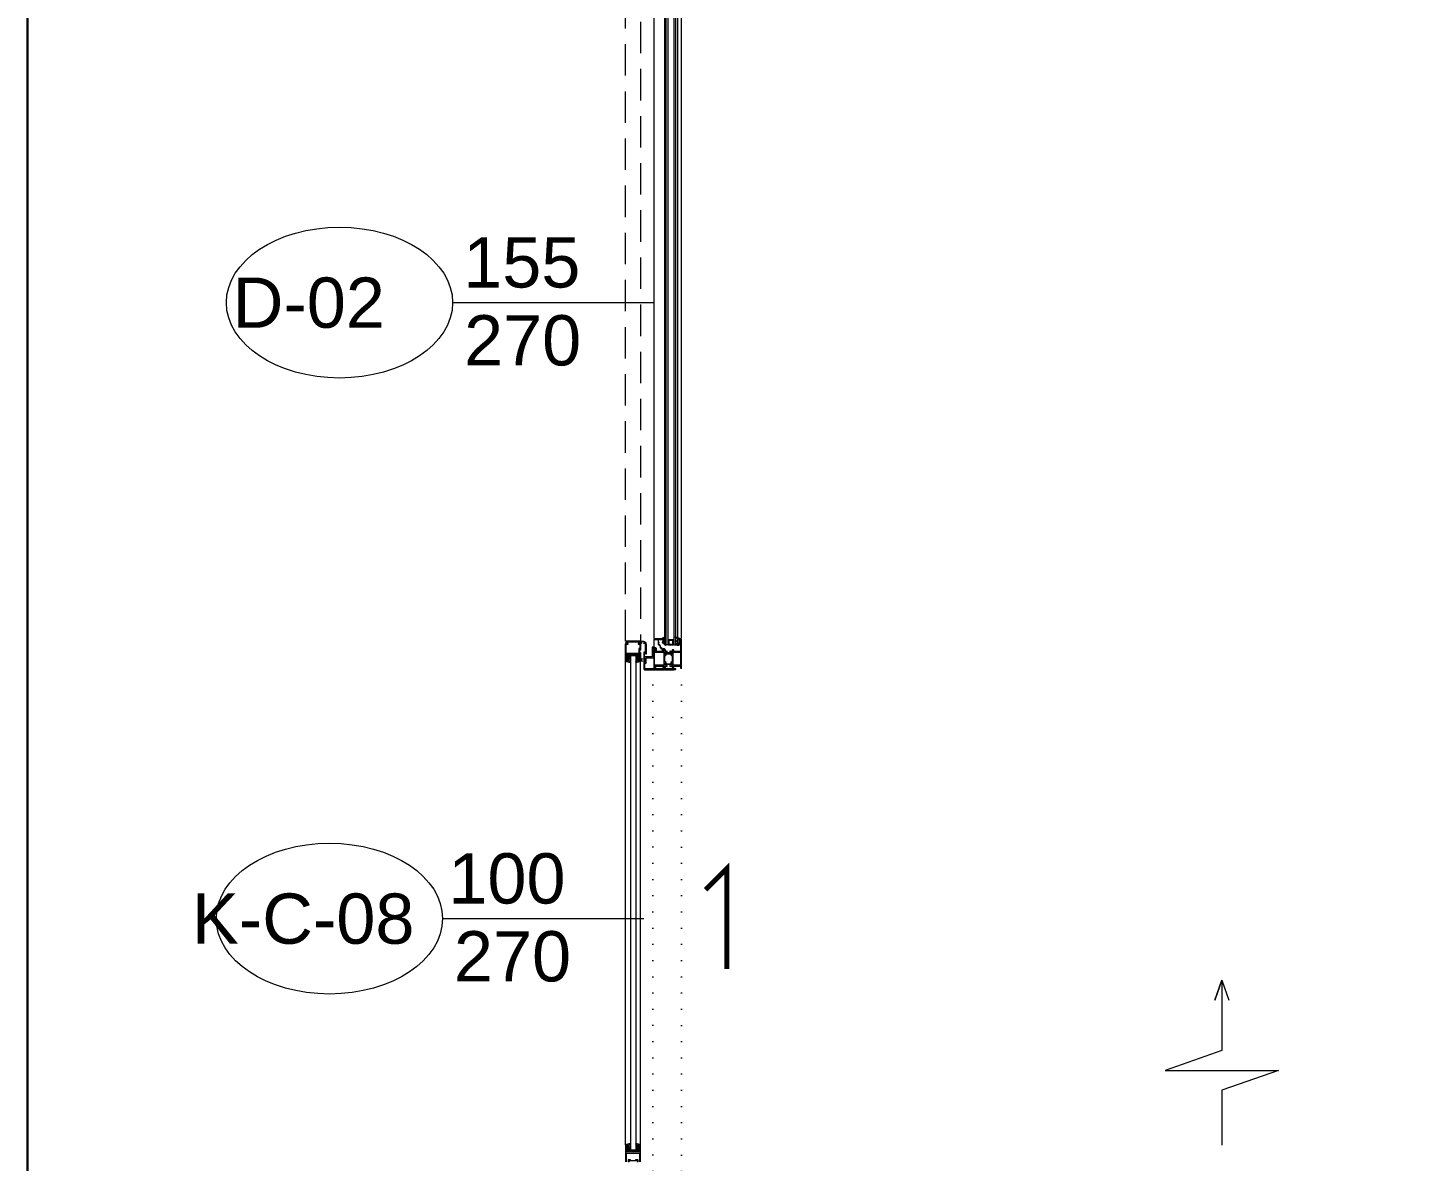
# Model space of a CAD drawing. Extents: x -1073 to 35213, y -1180 to 6950.
# Drawn here: x 2682.3 to 2957.3, y 765.4 to 990.9 of the extents above; entities that cross this region are included whole.
import ezdxf
from ezdxf.enums import TextEntityAlignment as Align
from ezdxf.xclip import XClip

# ---------------------------------------------------------------- set-up
doc = ezdxf.new("R2010")
doc.units = 0
doc.header["$LTSCALE"] = 25
doc.header["$XCLIPFRAME"] = 0
doc.linetypes.add('DOT2', pattern=[0.125, 0, -0.125])
doc.linetypes.add('HIDDEN', pattern=[0.375, 0.25, -0.125])
doc.layers.get('0').update_dxf_attribs({"color": 9, "lineweight": 9})
for name, color, linetype, lineweight in [('06D', 9, 'Continuous', 9), ('09', 9, 'Continuous', 9), ('10', 9, 'Continuous', 9), ('15', 9, 'Continuous', 9), ('20', 9, 'DOT2', 9), ('22', 8, 'Continuous', 9), ('32-ekipman', 8, 'Continuous', 9), ('DATA TAVAN', 160, 'Continuous', 30)]:
    doc.layers.add(name, color=color, linetype=linetype, lineweight=lineweight)
doc.styles.add('Arial', font='arial.ttf', dxfattribs={"height": 2.5})

# ---------------------------------------------------------------- blocks, each defined once
blk = doc.blocks.new('0_doorno')
blk.add_lwpolyline([(4.5, 0), (12.5, 0)])
blk.add_ellipse((0, 0), major_axis=(-4.5, 0), ratio=0.666667)
at = {"style": 'Arial'}
blk.add_attdef('YUKSEKLIK', text='', height=2, dxfattribs=at).set_placement((5, 5.9), align=Align.TOP_LEFT)
blk.add_attdef('KAPINO', text='', height=1.4, dxfattribs=at).set_placement((-0.019, -0.035), align=Align.MIDDLE)
blk.add_attdef('GENISLIK', text='', height=2, dxfattribs=at).set_placement((5, -1.895), align=Align.BOTTOM_LEFT)
blk = doc.blocks.new('HHIMA10-DERECHA$0$JUHI08')
blk.add_lwpolyline([(27, 9.7, -0.414214), (26.8, 9.5), (26, 9.5), (26, 8.5), (27, 8.5), (26, 6), (26, 0), (23.5, -2.5), (22, -2.5), (21.5, -3), (21, -2.5), (20.5, -2.5), (20, -3), (19.5, -2.5), (19, -2.5), (18.5, -3), (18, -2.5), (17.5, -2.5), (17, -3), (16.5, -2.5), (14.3, -2.5, -0.377964), (11.7, -2.5), (7.5, -2.5), (7, -3), (6.5, -2.5), (2.5, -2.5), (0, 0), (0, 6), (-1, 8.5), (0, 8.5), (0, 9.5), (-0.8, 9.5, -0.414214), (-1, 9.7), (-1, 9.9, -0.339454), (0.1, 11.4), (7.1, 13.5, -1), (7.5, 12.1), (7.1, 12, 0.330788), (5, 9.2), (5, 7.5), (6.9, 5.6, -1), (6.2, 5), (5, 6.2), (5, 3.5), (6.9, 1.6, -1), (6.2, 1), (5, 2.2), (5, -1), (11.7, -1, 0.377964), (14.3, -1), (21, -1), (21, 2.2), (19.8, 1, -1), (19.1, 1.6), (21, 3.5), (21, 6.2), (19.8, 5, -1), (19.1, 5.6), (21, 7.5), (21, 9.2, 0.330788), (18.9, 12), (18.5, 12.1, -1), (18.9, 13.5), (25.9, 11.4, -0.339454), (27, 9.9)], format="xyb", close=True)
for points in [[(3.5, 8), (3.5, 11), (1.5, 10.5), (1.5, 8)], [(3.5, 3.8), (3.5, 6.8), (1.5, 6.8), (1.5, 3.8)], [(2.5, -0.5), (3.5, -0.5), (3.5, 2.5), (1.5, 2.5), (1.5, 0.5)], [(22.5, 11), (22.5, 8), (24.5, 8), (24.5, 10.5)], [(22.5, 6.8), (22.5, 3.8), (24.5, 3.8), (24.5, 6.8)], [(24.5, 0.5), (23.5, -0.5), (22.5, -0.5), (22.5, 2.5), (24.5, 2.5)]]:
    blk.add_lwpolyline(points, close=True)
blk = doc.blocks.new('AST55M13', base_point=(-120.6, -64.2))
at = {"linetype": 'Continuous'}
for points in [[(-120.6, -63.9), (-120.6, -24.599998), (-120.6, 14.700005, -0.414209), (-120.3, 15), (-115.899996, 15, -0.41421), (-115.6, 14.7), (-115.6, 12.699992, -0.41421), (-116.3, 12, -0.414214), (-116.6, 12.3), (-116.6, 13.1, 0.414214), (-117.1, 13.6), (-118.5, 13.6, 0.414214), (-119, 13.1), (-119, 6.399992, 0.414209), (-118.5, 5.9), (-117.099986, 5.9, 0.414205), (-116.6, 6.4), (-116.6, 7.20001, -0.414204), (-116.3, 7.5, -0.414214), (-115.6, 6.8), (-115.6, 3.7, -0.414214), (-116.1, 3.2), (-116.3, 3.2, -0.414214), (-116.6, 3.5), (-116.6, 4.2, 0.414214), (-116.9, 4.5), (-119, 4.5), (-119, -8.961104, 0.425432), (-117.96186, -9.960376), (-105.788552, -9.511013, 0.403077), (-105.5, -9.211232), (-105.5, -8, -0.414214), (-104.3, -6.8), (-103.392821, -6.8, -0.372826), (-102.403076, -7.657148, -0.456845), (-102.7, -8), (-104, -8, 0.414214), (-104.3, -8.3), (-104.3, -9.700012, 0.414202), (-104, -10), (-100.946604, -10), (-98.338437, -9.302068, -0.70008), (-97.584089, -10.379782), (-97.709916, -10.559482), (-99.43897, -12.27067, -0.607471), (-100.039661, -12.112259, 0.283637), (-100.258255, -11.885421), (-102.095283, -11.393179, 1.229391), (-102.4, -11.895399), (-102.4, -16.105016, 0.585524), (-101.943697, -16.361081), (-100.001669, -15.175658, -0.713652), (-99.56466, -15.537556), (-100.36784, -17.668029, -0.16709), (-100.492251, -17.818266), (-102.4, -18.982765), (-102.4, -30.217235), (-100.492251, -31.381734, -0.16709), (-100.36784, -31.531971), (-99.564658, -33.662449, -0.713657), (-100.001677, -34.024337), (-101.943707, -32.838913, 0.585511), (-102.4, -33.094985), (-102.4, -37.304601, 1.229391), (-102.095283, -37.806821), (-100.258255, -37.314579, 0.283637), (-100.039661, -37.087741, -0.607471), (-99.43897, -36.92933), (-97.709916, -38.640518), (-97.584089, -38.820218, -0.700084), (-98.338445, -39.89793), (-100.946604, -39.2), (-104.000005, -39.2, 0.414209), (-104.3, -39.5), (-104.3, -40.900004, 0.41421), (-104, -41.2), (-102.699997, -41.2, -0.456841), (-102.403076, -41.542851, -0.372826), (-103.39282, -42.4), (-104.3, -42.4, -0.414214), (-105.5, -41.2), (-105.5, -39.988768, 0.403083), (-105.788558, -39.688986), (-117.96186, -39.239624, 0.425432), (-119, -40.238896), (-119, -53.7), (-116.9, -53.7, 0.414214), (-116.6, -53.4), (-116.6, -52.69999, -0.414204), (-116.3, -52.4), (-116.09999, -52.4, -0.414208), (-115.6, -52.9), (-115.6, -56.000007, -0.414213), (-116.300007, -56.7, -0.414207), (-116.6, -56.4), (-116.6, -55.599986, 0.414205), (-117.1, -55.1), (-118.500008, -55.1, 0.414209), (-119, -55.6), (-119, -62.3, 0.414214), (-118.5, -62.8), (-117.1, -62.8, 0.414214), (-116.6, -62.3), (-116.6, -61.499993, -0.414207), (-116.3, -61.2, -0.414214), (-115.6, -61.9), (-115.6, -63.900008, -0.414206), (-115.9, -64.2), (-120.300006, -64.2, -0.414208), (-120.6, -63.9)], [(-99.249717, -12.903653), (-90.785616, -12.903653, 0.131652), (-90.285616, -12.769679), (-88.422218, -11.693846, -0.131652), (-88.272218, -11.653653), (-88.017666, -11.653653, -0.414214), (-87.717666, -11.953653), (-87.717666, -15.553653, -0.414214), (-88.017666, -15.853653), (-88.272218, -15.853653, -0.131646), (-88.422211, -15.813465), (-90.285616, -14.737628, 0.131652), (-90.785616, -14.603653), (-99.249717, -14.603653, 0.131652), (-99.749717, -14.737628), (-101.613115, -15.813461, -0.131646), (-101.763107, -15.853653), (-102.017666, -15.853653, -0.414205), (-102.317666, -15.553662), (-102.317666, -11.953653, -0.414205), (-102.017675, -11.653653), (-101.763115, -11.653653, -0.131652), (-101.613115, -11.693846), (-99.749717, -12.769679, 0.131652), (-99.249717, -12.903653)], [(-85.3, -10), (-81.1, -10), (-76.9, -10), (-76.6, -10.3), (-76.3, -10), (-67.9, -10, 0.414205), (-67.6, -9.700009), (-67.6, -8.491608, -0.365977), (-67.35, -8.195804, 0.365977), (-67.1, -7.9), (-67.1, -6.8, 0.414195), (-67.399981, -6.5), (-68.3, -6.5, 0.36597), (-68.595803, -6.749993, -0.366034), (-68.89166, -7), (-69.3, -7, -0.414202), (-69.6, -6.700012), (-69.6, -6.5, -0.414214), (-68.1, -5), (-65.9, -5, -0.414207), (-65.6, -5.299994), (-65.6, -43.9, -0.414201), (-65.899987, -44.2), (-68.1, -44.2, -0.414214), (-69.6, -42.7), (-69.6, -42.5, -0.414207), (-69.300007, -42.2), (-68.891668, -42.2, -0.366034), (-68.595804, -42.45, 0.365977), (-68.3, -42.7), (-67.4, -42.7, 0.414206), (-67.1, -42.400008), (-67.1, -41.3, 0.365977), (-67.35, -41.004196, -0.365977), (-67.6, -40.708392), (-67.6, -39.5, 0.4142), (-67.899986, -39.2), (-76.3, -39.2), (-76.6, -38.9), (-76.9, -39.2), (-85.3, -39.2, 0.4142), (-85.6, -39.499986), (-85.6, -40.708392, -0.365977), (-85.85, -41.004196, 0.365977), (-86.1, -41.3), (-86.1, -42.4, 0.414199), (-85.800015, -42.7), (-84.9, -42.7, 0.365977), (-84.604196, -42.45, -0.366034), (-84.308332, -42.2), (-83.9, -42.2, -0.414214), (-83.6, -42.5), (-83.6, -42.7, -0.414214), (-85.1, -44.2), (-86.8, -44.2, -0.414214), (-87.6, -43.4), (-87.6, -42.7, 0.414205), (-87.899991, -42.4), (-88.10718, -42.4, -0.372825), (-89.096923, -41.542857, -0.45685), (-88.8, -41.2), (-87.9, -41.2, 0.414198), (-87.6, -40.900016), (-87.6, -39.5, 0.414214), (-87.9, -39.2), (-89.053396, -39.2), (-91.661555, -39.89793, -0.700084), (-92.415911, -38.820218), (-92.290084, -38.640518), (-90.56103, -36.92933, -0.607471), (-89.960339, -37.087741, 0.283637), (-89.741745, -37.314579), (-87.904717, -37.806821, 1.229391), (-87.6, -37.304601), (-87.6, -33.094984, 0.585516), (-88.056297, -32.838916), (-89.998323, -34.024337, -0.713656), (-90.435343, -33.66245), (-89.63216, -31.531971, -0.241095), (-89.507749, -31.381734), (-87.6, -30.217235), (-87.6, -18.982765), (-89.507749, -17.818266, -0.167084), (-89.632158, -17.668036), (-90.43534, -15.537556, -0.713656), (-89.998329, -15.17566), (-88.056303, -16.361081, 0.585518), (-87.6, -16.105021), (-87.6, -11.895399, 1.229391), (-87.904717, -11.393179), (-89.741745, -11.885421, 0.283637), (-89.960339, -12.112259, -0.607471), (-90.56103, -12.27067), (-92.290084, -10.559482), (-92.415911, -10.379782, -0.700084), (-91.661555, -9.30207), (-89.053396, -10), (-87.9, -10, 0.414206), (-87.6, -9.700008), (-87.6, -8.3, 0.414206), (-87.899992, -8), (-88.8, -8, -0.456844), (-89.096924, -7.657149, -0.372825), (-88.107186, -6.8), (-87.9, -6.8, 0.414214), (-87.6, -6.5), (-87.6, -5.800024, -0.414222), (-86.8, -5), (-85.1, -5, -0.414214), (-83.6, -6.5), (-83.6, -6.7, -0.414201), (-83.899987, -7), (-84.308332, -7, -0.366034), (-84.604196, -6.75, 0.365977), (-84.9, -6.5), (-85.8, -6.5, 0.414199), (-86.1, -6.799985), (-86.1, -7.9, 0.365977), (-85.85, -8.195804, -0.365977), (-85.6, -8.491608), (-85.6, -9.7, 0.414214), (-85.3, -10)], [(-99.249717, -36.296347), (-90.785616, -36.296347, -0.131652), (-90.285616, -36.430321), (-88.422218, -37.506154, 0.131643), (-88.272229, -37.546347), (-88.017666, -37.546347, 0.414214), (-87.717666, -37.246347), (-87.717666, -33.646347, 0.414214), (-88.017666, -33.346347), (-88.272218, -33.346347, 0.131652), (-88.422218, -33.386539), (-90.285616, -34.462372, -0.131652), (-90.785616, -34.596347), (-99.249717, -34.596347, -0.131652), (-99.749717, -34.462372), (-101.613115, -33.386539, 0.131652), (-101.763115, -33.346347), (-102.017666, -33.346347, 0.414205), (-102.317666, -33.646338), (-102.317666, -37.246347, 0.414205), (-102.017675, -37.546347), (-101.763115, -37.546347, 0.131649), (-101.613118, -37.506156), (-99.749717, -36.430321, -0.131652), (-99.249717, -36.296347)]]:
    blk.add_lwpolyline(points, format="xyb", close=True, dxfattribs=at)
for points in [[(-119, -24.6), (-119, -37.6), (-104.1, -37.6), (-104.1, -11.6), (-119, -11.6), (-119, -24.6)], [(-76.55, -11.6), (-85.9, -11.6), (-85.9, -37.6), (-67.2, -37.6), (-67.2, -11.6), (-76.55, -11.6)]]:
    blk.add_lwpolyline(points, close=True, dxfattribs=at)
blk = doc.blocks.new('AS25G13', base_point=(534.475891, 569.218076))
at = {"linetype": 'Continuous'}
blk.add_lwpolyline([(554.475892, 593.818076), (554.475892, 574.618076, -0.414213), (554.175891, 574.318077), (553.575892, 574.318076, -0.414213), (553.275891, 574.618077), (553.275892, 574.818076), (550.275892, 574.818076), (550.275892, 572.118076), (550.625892, 571.916004, -0.414213), (550.735699, 571.506195), (549.749855, 569.798664, -0.767327), (549.075893, 569.979252), (549.075892, 575.018076, -0.414213), (550.075891, 576.018077), (552.775892, 576.018076, 0.414213), (553.275892, 576.518077), (553.275892, 592.418076, 0.414213), (552.775892, 592.918077), (546.871944, 592.918076, 0.414213), (545.871944, 591.918078), (545.871944, 584.702506, -0.236642), (544.585327, 582.137556, 0.18958), (541.498237, 577.158525, -0.197358), (540.185462, 575.110574), (538.643454, 574.030849, 0.244575), (537.875891, 572.556375), (537.875892, 569.763782, -0.767327), (536.857591, 569.490929), (535.716084, 571.468076, -0.577351), (535.975892, 571.918076), (536.675892, 571.918076), (536.675892, 572.556375, -0.244575), (537.955162, 575.013831), (539.49717, 576.093557, 0.197358), (540.317654, 577.373526, -0.18958), (543.867808, 583.099413, 0.236642), (544.671943, 584.702506), (544.671944, 585.818076, 0.414213), (544.371944, 586.118076), (543.971944, 586.118076, -0.414213), (543.671943, 586.418077), (543.671944, 586.818076, -0.414213), (543.971944, 587.118076), (544.171944, 587.118076, 0.414213), (544.671944, 587.618077), (544.671944, 591.918076, 0.414213), (543.671945, 592.918077), (536.175892, 592.918076, 0.41421), (535.675892, 592.418082), (535.675892, 591.901674, 0.127549), (535.764127, 591.561462, -0.098841), (537.104101, 587.384163, 0.366972), (537.386354, 587.117731, -0.399303), (537.671943, 586.818828), (537.671944, 586.418076, -0.414213), (537.371943, 586.118077), (536.46398, 586.118076, -0.400156), (535.964546, 586.594267, 0.114883), (534.725891, 590.959305, -0.126996), (534.475891, 591.927552), (534.475892, 593.818076, -0.414213), (534.775892, 594.118076), (554.175892, 594.118076, -0.414213), (554.475892, 593.818076)], format="xyb", close=True, dxfattribs=at)
blk = doc.blocks.new('AS01_16_02', base_point=(27.384856, 2.668764))
at = {"color": 0, "linetype": 'Continuous'}
for points in [[(21.277248, -1.392543, -0.892559), (21.744295, -0.515583), (24.521509, -1.857477, 0.502534), (24.860099, -2.298316, 0.502534), (25.184856, -1.847189), (25.184856, 1.7, 0.155072), (24.261958, 3.275501), (20.430427, 5.552607, -0.865076), (21.019614, 6.583639), (28.412964, 3.675712, -0.696768), (28.399147, 3.019187), (27.721583, 2.785098, 0.319818), (27.384856, 2.312508), (27.384856, 0.05, 0.414214), (27.684856, -0.25), (28.08642, -0.25, 0.396012), (28.385833, 0.03125, -0.682513), (29.272546, 0.315748), (30.127622, -0.734156, -0.172553), (30.284856, -1.176202), (30.284856, -3.723798, -0.172553), (30.127622, -4.165844), (29.272546, -5.215748, -0.682513), (28.385833, -4.93125, 0.396012), (28.08642, -4.65), (27.684856, -4.65, 0.414214), (27.384856, -4.95), (27.384856, -10.2, -0.414214), (27.084856, -10.5), (25.297074, -10.5, -0.18412), (24.964264, -10.373145), (21.227908, -7.040675, -0.881574), (21.79023, -6.223317), (24.51762, -8.055238, 1.121155), (25.184856, -8.202566), (25.184856, -4.921445, 0.698065), (24.633969, -4.152563), (21.277248, -1.392543)], [(27.72879, -3.456066, 0.198912), (27.834856, -3.5), (28.734856, -3.5, 0.414214), (28.884856, -3.35), (28.884856, -1.55, 0.414214), (28.734856, -1.4), (27.834856, -1.4, 0.414214), (27.684856, -1.55), (27.684856, -3.35, 0.198912), (27.72879, -3.456066)]]:
    blk.add_lwpolyline(points, format="xyb", close=True, dxfattribs=at)
blk = doc.blocks.new('p-kayar kapı tek kanat')
for p, q in [((107.83, -3.54), (107.42, -3.54)), ((107.42, -3.54), (107.51, -4.17)), ((107.72, -4.17), (107.83, -3.54))]:
    blk.add_line(p, q)
at = {"linetype": 'Continuous'}
for p, q in [((110.81, -8.29), (110.7, -8.19)), ((110.78, -8.3), (111.11, -8)), ((110.99, -8.26), (110.82, -8.11)), ((111.18, -8.25), (110.96, -8.04)), ((111.03, -8.26), (111.36, -7.96)), ((111.39, -8.24), (111.12, -7.99)), ((111.26, -8.24), (111.53, -8)), ((111.6, -8.24), (111.29, -7.96)), ((111.48, -7.98), (111.5, -7.99)), ((111.48, -8.24), (111.74, -8)), ((111.5, -7.99), (111.5, -7.99)), ((111.84, -8.27), (111.55, -8)), ((111.55, -8), (111.81, -8)), ((111.68, -8.25), (112.04, -7.92)), ((112.09, -8.31), (111.76, -8)), ((111.84, -7.97), (111.84, -7.77)), ((111.84, -7.91), (111.98, -7.78)), ((112.38, -8.37), (111.84, -7.88)), ((111.87, -7.75), (111.91, -7.75)), ((111.87, -8.27), (112.11, -8.05)), ((112.01, -7.84), (111.9, -7.75)), ((112.05, -8.3), (112.2, -8.16)), ((110.66, -8.35), (110.59, -8.29)), ((110.6, -8.4), (110.59, -8.4)), ((110.79, -8.83), (110.64, -8.98)), ((110.64, -8.98), (110.64, -9.82)), ((110.64, -9.82), (110.79, -9.97)), ((111.64, -8.83), (110.79, -8.83)), ((110.89, -8.98), (110.79, -9.08)), ((110.79, -9.08), (110.79, -9.72)), ((110.79, -9.72), (110.89, -9.82)), ((110.79, -9.97), (111.64, -9.97)), ((111.49, -8.98), (110.89, -8.98)), ((110.89, -9.82), (111.49, -9.82)), ((111.49, -9.82), (111.49, -8.98)), ((111.64, -9.97), (111.64, -8.83)), ((112.22, -8.33), (112.31, -8.25)), ((112.39, -8.37), (112.44, -8.33))]:
    blk.add_line(p, q, dxfattribs=at)
blk.add_lwpolyline([(7.84, -1.1), (8.03, -1.3), (8.03, -2.55), (7.84, -2.75)])
at = {"ltscale": 1000}
for points in [[(7.75, -1.05), (8.05, -1.05), (8.05, -1.35, 0.414214), (8.1, -1.4), (8.15, -1.4, 0.414214), (8.2, -1.35), (8.2, -1.21), (8.17, -1.18), (8.2, -1.15), (8.2, -1, 0.414214), (8.1, -0.9), (7.8, -0.9, -0.414214)], [(7.79, -0.6), (9.45, -0.6, -0.414214), (9.55, -0.7), (9.55, -3.1, -0.414214), (9.45, -3.2), (7.79, -3.2, -0.136106)], [(7.8, -2.9), (8.1, -2.9, 0.414214), (8.2, -2.8), (8.2, -2.45, 0.414214), (8.15, -2.4), (8.1, -2.4, 0.414214), (8.05, -2.45), (8.05, -2.75), (7.75, -2.75)], [(7.79, -3.4), (11.2, -3.4), (11.2, -3.2, 0.414214), (11.1, -3.1), (11, -3.1), (11, -3.2, -0.414214), (10.95, -3.25), (10.5, -3.25), (10.5, -3.2, 0.414214), (10.4, -3.1), (10.3, -3.1), (10.3, -3.2, -0.414214), (10.25, -3.25), (9.85, -3.25, -0.414214), (9.8, -3.2), (9.8, -0.6, -0.414214), (9.85, -0.55), (10.25, -0.55, -0.414214), (10.3, -0.6), (10.3, -0.7), (10.4, -0.7, 0.414214), (10.5, -0.6), (10.5, -0.55), (10.95, -0.55, -0.414214), (11, -0.6), (11, -0.7), (11.1, -0.7, 0.414214), (11.2, -0.6), (11.2, -0.4), (7.79, -0.4, 0.365977)]]:
    blk.add_lwpolyline(points, format="xyb", dxfattribs=at)
for points in [[(107.37, -0.6), (107.37, -0.4), (110.77, -0.4, -0.414214), (111.37, -1), (111.37, -1.85), (111.32, -1.9), (111.37, -1.95), (111.37, -2.95), (111.32, -3), (111.37, -3.05), (111.37, -3.9, -0.414214), (110.77, -4.5), (108.85, -4.5, -1), (108.85, -4.35), (110.77, -4.35, 0.085164), (110.92, -4.32), (110.92, -4.1, -1), (111.02, -4.1), (111.02, -4.23, 0.63755), (111.06, -4.24, 0.221337), (111.22, -3.9), (111.22, -3.5, 1), (111.02, -3.5), (111.02, -3.55, -1), (110.92, -3.55), (110.92, -3.5, 0.414214), (110.82, -3.4), (109.62, -3.4, -1), (109.62, -3.3), (109.72, -3.3, 1), (109.72, -3.2), (109.38, -3.2), (109.35, -3.17), (109.32, -3.2), (108.97, -3.2, 1), (108.97, -3.3), (109.07, -3.3, -1), (109.07, -3.4), (107.37, -3.4), (107.37, -3.2, -0.414214), (107.47, -3.1), (107.57, -3.1), (107.57, -3.2, 0.414214), (107.62, -3.25), (108.07, -3.25), (108.07, -3.2, -0.414214), (108.17, -3.1), (108.27, -3.1), (108.27, -3.2, 0.414214), (108.32, -3.25), (108.72, -3.25, 0.414214), (108.77, -3.2), (108.77, -0.6, 0.414214), (108.72, -0.55), (108.32, -0.55, 0.414214), (108.27, -0.6), (108.27, -0.7), (108.17, -0.7, -0.414214), (108.07, -0.6), (108.07, -0.55), (107.62, -0.55, 0.414214), (107.57, -0.6), (107.57, -0.7), (107.47, -0.7, -0.414214)], [(111.09, -0.69, -0.196262), (111.22, -1), (111.22, -3.15, -0.414214), (111.12, -3.25), (111.02, -3.25, -0.414214), (110.92, -3.15), (110.92, -2.9), (110.77, -2.9), (110.77, -3.15, -0.414214), (110.67, -3.25), (109.97, -3.25, -0.414214), (109.92, -3.2), (109.92, -3.1, 0.414214), (109.87, -3.05), (109.02, -3.05, -0.414214), (108.92, -2.95), (108.92, -0.65, -0.414214), (109.02, -0.55), (110.67, -0.55, -0.414214), (110.77, -0.65), (110.77, -0.9), (110.92, -0.9), (110.92, -0.76, -0.671875)]]:
    blk.add_lwpolyline(points, format="xyb", close=True, dxfattribs=at)
at = {"linetype": 'Continuous', "flags": 128}
blk.add_lwpolyline([(107.42, -4.15), (107.42, -4), (105.97, -4, 0.414214), (105.67, -4.3), (105.67, -5.2), (105.72, -5.25), (105.67, -5.3), (105.67, -8.15), (105.72, -8.2), (105.67, -8.25), (105.67, -10), (105.75, -10.32, 0.344151), (105.85, -10.4), (105.87, -10.4), (105.87, -4.3, -0.414214), (105.97, -4.2), (106.97, -4.2), (106.97, -4.4, 0.414214), (107.07, -4.5), (108.07, -4.5), (108.07, -6), (108.27, -6), (108.27, -5.9), (109.97, -5.9), (109.97, -6), (110.17, -6), (110.17, -5.7), (109.72, -5.7), (109.67, -5.75), (109.62, -5.7), (108.27, -5.7), (108.27, -4.15), (109.17, -4.15), (109.17, -4), (107.82, -4), (107.82, -4.15), (108.07, -4.15), (108.07, -4.28), (107.17, -4.28), (107.17, -4.15)], format="xyb", close=True, dxfattribs=at)
blk.add_lwpolyline([(107.95, -4.28), (107.95, -4.17), (107.3, -4.17), (107.3, -4.28)], close=True)
at = {"linetype": 'Continuous', "extrusion": (0, 0, -1)}
for centre, major_axis, start_param, end_param in [((111.41, -8.96), (-1.11, 0), 0.67014, 1.30393), ((111.41, -11.15), (-3.2, 0), 1.395415, 1.740528), ((111.32, -8.44), (-0.529, 0), 1.168071, 1.875789), ((111.55, -7.91), (-0.1, 0), -1.570782, -1.053513), ((111.81, -7.97), (-0.03, 0), 3.141594, 4.712388), ((111.87, -7.77), (-0.03, 0), 0.000001, 1.570795), ((111.91, -7.84), (-0.1, 0), 1.570969, 2.940045), ((112.79, -7.67), (-0.8, 0), -1.226913, -0.20148), ((110.59, -8.35), (-0.05, 0), -1.570571, 0.325162), ((110.59, -8.36), (-0.0382, 0), 3.770683, 4.441689), ((110.9, -8.64), (-0.391, 0), 0.785447, 1.446401), ((111.49, -10.95), (-2.97, 0), 1.723745, 1.916715), ((112.51, -8.38), (-0.03, 0), 3.142043, 4.994373), ((112.51, -8.38), (-0.03, 0), 1.914618, 3.141561)]:
    blk.add_ellipse(centre, major_axis=major_axis, ratio=0.909091, start_param=start_param, end_param=end_param, dxfattribs=at)
at = {"layer": '06D'}
for p, q in [((11.2, -0.4), (101.17, -0.4)), ((101.17, -0.4), (107.37, -0.4)), ((11.2, -3.4), (101.11, -3.4)), ((101.11, -3.4), (107.37, -3.4))]:
    blk.add_line(p, q, dxfattribs=at)
for points in [[(245.39, -6), (112.06, -6)], [(112.06, -11.5), (245.39, -11.5)]]:
    blk.add_lwpolyline(points, dxfattribs=at)
at = {"layer": '06D', "const_width": 1}
blk.add_lwpolyline([(46.15, -20.56), (66.15, -20.56), (61.91, -16.32)], dxfattribs=at)
at = {"layer": '15'}
for p, q in [((10.09, -2.41), (10.09, -1.41)), ((100.55, -1.41), (10.09, -1.41)), ((100.83, -2.41), (10.09, -2.41)), ((108.46, -1.41), (100.55, -1.41)), ((108.46, -2.41), (100.83, -2.41)), ((108.46, -2.41), (108.46, -1.41))]:
    blk.add_line(p, q, dxfattribs=at)
for points in [[(246.59, -8.8), (110.64, -8.8), (110.64, -8.2), (246.59, -8.2)], [(246.59, -10.8), (246.59, -10), (110.64, -10), (110.64, -10.8)]]:
    blk.add_lwpolyline(points, close=True, dxfattribs=at)
for points in [[(110.64, -8.5), (246.59, -8.5)], [(110.64, -10.4), (246.59, -10.4)]]:
    blk.add_lwpolyline(points, dxfattribs=at)
at = {"layer": '20', "linetype": 'HIDDEN'}
blk.add_lwpolyline([(111.37, -3.4), (111.37, -0.4), (253.33, -0.4), (253.33, -3.4)], close=True, dxfattribs=at)
at = {"layer": '20'}
for points in [[(5.93, -5.8), (105.91, -5.8)], [(5.92, -11.5), (105.91, -11.5)]]:
    blk.add_lwpolyline(points, dxfattribs=at)
at = {"ltscale": 1000, "extrusion": (0, 0, -1), "xscale": 0.1, "yscale": 0.1, "zscale": -0.1, "rotation": 90}
blk.add_blockref('HHIMA10-DERECHA$0$JUHI08', (-10.1, -3.2), dxfattribs=at)
at = {"extrusion": (0, 0, -1), "xscale": 0.1, "yscale": 0.1, "zscale": -0.1, "rotation": 270}
blk.add_blockref('HHIMA10-DERECHA$0$JUHI08', (-108.47, -0.6), dxfattribs=at)
at = {"color": 4, "linetype": 'Continuous'}
ref = blk.add_blockref('AST55M13', (103.92, -11.5), dxfattribs=dict(at, xscale=-0.1, yscale=0.1, zscale=0.1, rotation=270))
XClip(ref).set_block_clipping_path([(-624.6563391438, -44.2), (-7.4508095327, 314.4518114409)])
at = {"linetype": 'Continuous', "yscale": 0.1, "zscale": 0.1, "rotation": 270}
for name, p, xscale in [('AS25G13', (109.35, -8), -0.1), ('AS01_16_02', (111.84, -11), 0.1)]:
    blk.add_blockref(name, p, dxfattribs=dict(at, xscale=xscale))
blk = doc.blocks.new('p-krt-yangindolabi_vw')
at = {"layer": '09'}
h = blk.add_hatch(color=252, dxfattribs=at)
h.dxf.hatch_style = 1
h.paths.add_polyline_path([(0, 20), (-72, 0), (0, 0)])
at = {"linetype": 'Continuous'}
blk.add_lwpolyline([(-35.91, 57.95), (-34.5, 61.93), (-34.5, 47.91), (-45.75, 43.98), (-23.25, 43.98), (-34.5, 40.04), (-34.5, 29.14)], dxfattribs=at)
for points in [[(-34.5, 61.93), (-35.91, 57.95)], [(-34.5, 61.93), (-33.09, 57.95)]]:
    blk.add_lwpolyline(points)
for points in [[(-72, 20), (-75, 20), (-75, 21), (3, 21), (3, 20)], [(-72, 0), (0, 0), (0, 20), (-72, 20)], [(0, 20), (-72, 0), (0, 0)]]:
    blk.add_lwpolyline(points, close=True)

msp = doc.modelspace()

# ---------------------------------------------------------------- linework, layer by layer
at = {"layer": 'DATA TAVAN'}
for p, q in [((2682.31, 1099.36), (2682.31, 827.05)), ((2682.31, 827.05), (2682.31, 271.53))]:
    msp.add_line(p, q, dxfattribs=at)

# ---------------------------------------------------------------- block references
at = {"layer": '10', "rotation": 90}
msp.add_blockref('p-kayar kapı tek kanat', (2800.84, 757.5), dxfattribs=at)
at = {"layer": '22'}
ref = msp.add_blockref('0_doorno', (2744.34, 936.22), dxfattribs=dict(at, xscale=5, yscale=5, zscale=5))
ref.add_attrib('KAPINO', 'D-02', dxfattribs={"layer": '0', "height": 10, "style": 'Arial'}).set_placement((2738.23, 936.22), align=Align.MIDDLE)
ref.add_attrib('GENISLIK', '155', dxfattribs={"layer": '0', "height": 10, "style": 'Arial'}).set_placement((2768.94, 936.22), align=Align.BOTTOM_LEFT)
ref.add_attrib('YUKSEKLIK', '270', dxfattribs={"layer": '0', "height": 10, "style": 'Arial'}).set_placement((2769.11, 933.72), align=Align.TOP_LEFT)
ref = msp.add_blockref('0_doorno', (2742.34, 813.68), dxfattribs=dict(at, xscale=5, yscale=5, zscale=5))
ref.add_attrib('KAPINO', 'K-C-08', dxfattribs={"layer": '0', "height": 10, "style": 'Arial'}).set_placement((2737.12, 813.68), align=Align.MIDDLE)
ref.add_attrib('GENISLIK', '100', dxfattribs={"layer": '0', "height": 10, "style": 'Arial'}).set_placement((2765.99, 813.68), align=Align.BOTTOM_LEFT)
ref.add_attrib('YUKSEKLIK', '270', dxfattribs={"layer": '0', "height": 10, "style": 'Arial'}).set_placement((2767.1, 811.18), align=Align.TOP_LEFT)
at = {"layer": '32-ekipman'}
msp.add_blockref('p-krt-yangindolabi_vw', (2954.34, 739.5), dxfattribs=at)

doc.saveas('drawing.dxf')
